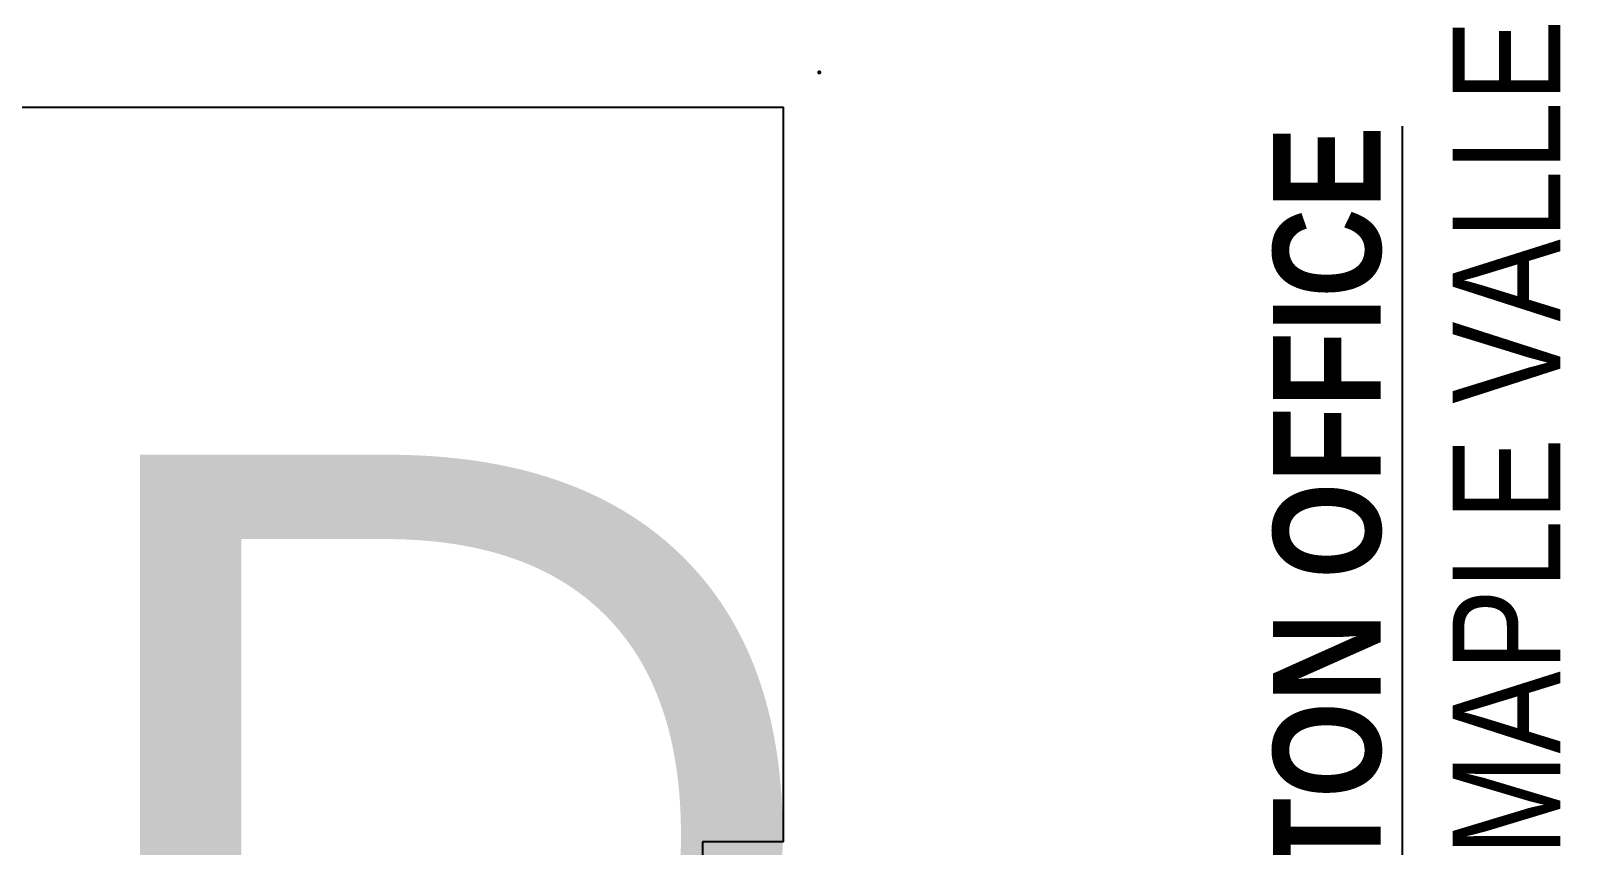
# Model space of a CAD drawing. Header units: inches. Extents: x 2832 to 8547, y -592 to 860.
# Drawn here: x 8186.87 to 8210.99, y 610.57 to 623.16 of the extents above; entities that cross this region are included whole.
import ezdxf
from ezdxf.enums import TextEntityAlignment as Align

# ---------------------------------------------------------------- set-up
doc = ezdxf.new("R2010")
doc.units = ezdxf.units.IN
doc.header["$LTSCALE"] = 5
doc.header["$MEASUREMENT"] = 0
for name, color, linetype in [('border', 102, 'Continuous'), ('FORM', 5, 'Continuous'), ('NOTES', 5, 'Continuous'), ('TITLE', 152, 'Continuous')]:
    doc.layers.add(name, color=color, linetype=linetype)
doc.layers.add('PAPER', color=50, linetype='Continuous', plot=False)
doc.styles.add('Arial Narrow_1', font='ARIALN.TTF', dxfattribs={"height": 6})
doc.styles.add('Arial Narrow_B', font='ARIALNB.TTF', dxfattribs={"height": 18})
doc.styles.add('Arial Narrow_B_3', font='ARIALNB.TTF', dxfattribs={"height": 0.078125})
doc.styles.add('Arial Narrow_B_5', font='ARIALNB.TTF', dxfattribs={"height": 0.3125})
doc.styles.add('VBA_txt', font='arial.ttf', dxfattribs={"height": 2})

# ---------------------------------------------------------------- blocks, each defined once
blk = doc.blocks.new('VBA_24X36_LAYOUT_BACKUP')
at = {"layer": 'border', "color": 102}
for p, q in [((1.265, 23.424), (35.538, 23.424)), ((35.538, 12.074), (35.538, 23.424)), ((34.288, 12.074), (34.288, 0.324)), ((35.538, 12.074), (34.288, 12.074))]:
    blk.add_line(p, q, dxfattribs=at)
at = {"layer": 'border', "const_width": 0.0312, "flags": 128}
blk.add_lwpolyline([(36.075, 23.959, -1), (36.107, 23.959, -1)], format="xyb", close=True, dxfattribs=at)
at = {"layer": 'NOTES', "color": 152, "lineweight": 9, "style": 'Arial Narrow_B'}
blk.add_attdef('SHEET_#', text='', height=0.309, dxfattribs=at).set_placement((34.976, 1.22), align=Align.TOP_CENTER)
at = {"layer": 'NOTES', "color": 152, "lineweight": 9, "style": 'Arial Narrow_B', "width": 0.65}
blk.add_attdef('SHEET_SUFFIX', text='', height=0.307, dxfattribs=at).set_placement((34.976, 0.72), align=Align.TOP_CENTER)
at = {"layer": 'TITLE', "lineweight": 9, "style": 'Arial Narrow_B_3'}
blk.add_attdef('SHEET_NAME', text='', height=0.184, rotation=90, dxfattribs=at).set_placement((34.561, 5.648), align=Align.TOP_CENTER)
at = {"layer": 'TITLE', "lineweight": 9, "style": 'Arial Narrow_B'}
for tag, height, p in [('PROJECT_TITLE', 0.156, (35.086, 5.636)), ('PROJECT_ADDRESS', 0.125, (35.363, 5.636))]:
    blk.add_attdef(tag, text='', height=height, rotation=90, dxfattribs=at).set_placement(p, align=Align.MIDDLE_CENTER)
at = {"layer": 'TITLE', "lineweight": 9, "style": 'Arial Narrow_1'}
blk.add_attdef('DATE', text='', height=0.0768, dxfattribs=at).set_placement((35.117, 2.445), align=Align.TOP_RIGHT)
at = {"layer": 'TITLE', "color": 1, "style": 'Arial Narrow_1'}
blk.add_attdef('-', text='', height=0.0768, dxfattribs=at).set_placement((35.363, 2.447), align=Align.TOP_CENTER)
at = {"layer": 'TITLE', "lineweight": 9, "style": 'Arial Narrow_1'}
for tag, p in [('SCALE', (34.976, 1.939)), ('DRAWN_BY', (34.976, 1.689)), ('JOB_#', (34.976, 1.439))]:
    blk.add_attdef(tag, text='', height=0.0768, dxfattribs=at).set_placement(p, align=Align.TOP_CENTER)
blk = doc.blocks.new('*U131')
at = {"layer": 'TITLE', "insert": (-7.457, -80.288), "char_height": 1.663849, "width": 82.23478, "attachment_point": 1, "rotation": 90, "style": 'Arial Narrow_B_5'}
blk.add_mtext('\\pxqc;{\\LWASHINGTON OFFICE\\P\\fArial Narrow|b0|i0|c0|p34;\\l28610 MAPLE VALLEY HWY, SUITE 200 • MAPLE VALLEY, WA 98038 • (425) 413-1440}', dxfattribs=at)

msp = doc.modelspace()

# ---------------------------------------------------------------- block references
at = {"layer": 'border'}
msp.add_blockref('*U131', (8213.51394, 650.48291), dxfattribs=at)
at = {"layer": 'FORM'}
msp.add_blockref('VBA_24X36_LAYOUT_BACKUP', (8162.95618, 598.56087), dxfattribs=at)

# ---------------------------------------------------------------- texts
at = {"layer": 'PAPER', "linetype": 'ByBlock', "insert": (8164.8188, 616.61354), "char_height": 12, "attachment_point": 1, "style": 'VBA_txt'}
msp.add_mtext_dynamic_manual_height_columns('OLD', width=14.074643, gutter_width=10, heights=[0], dxfattribs=at)

doc.saveas('drawing.dxf')
